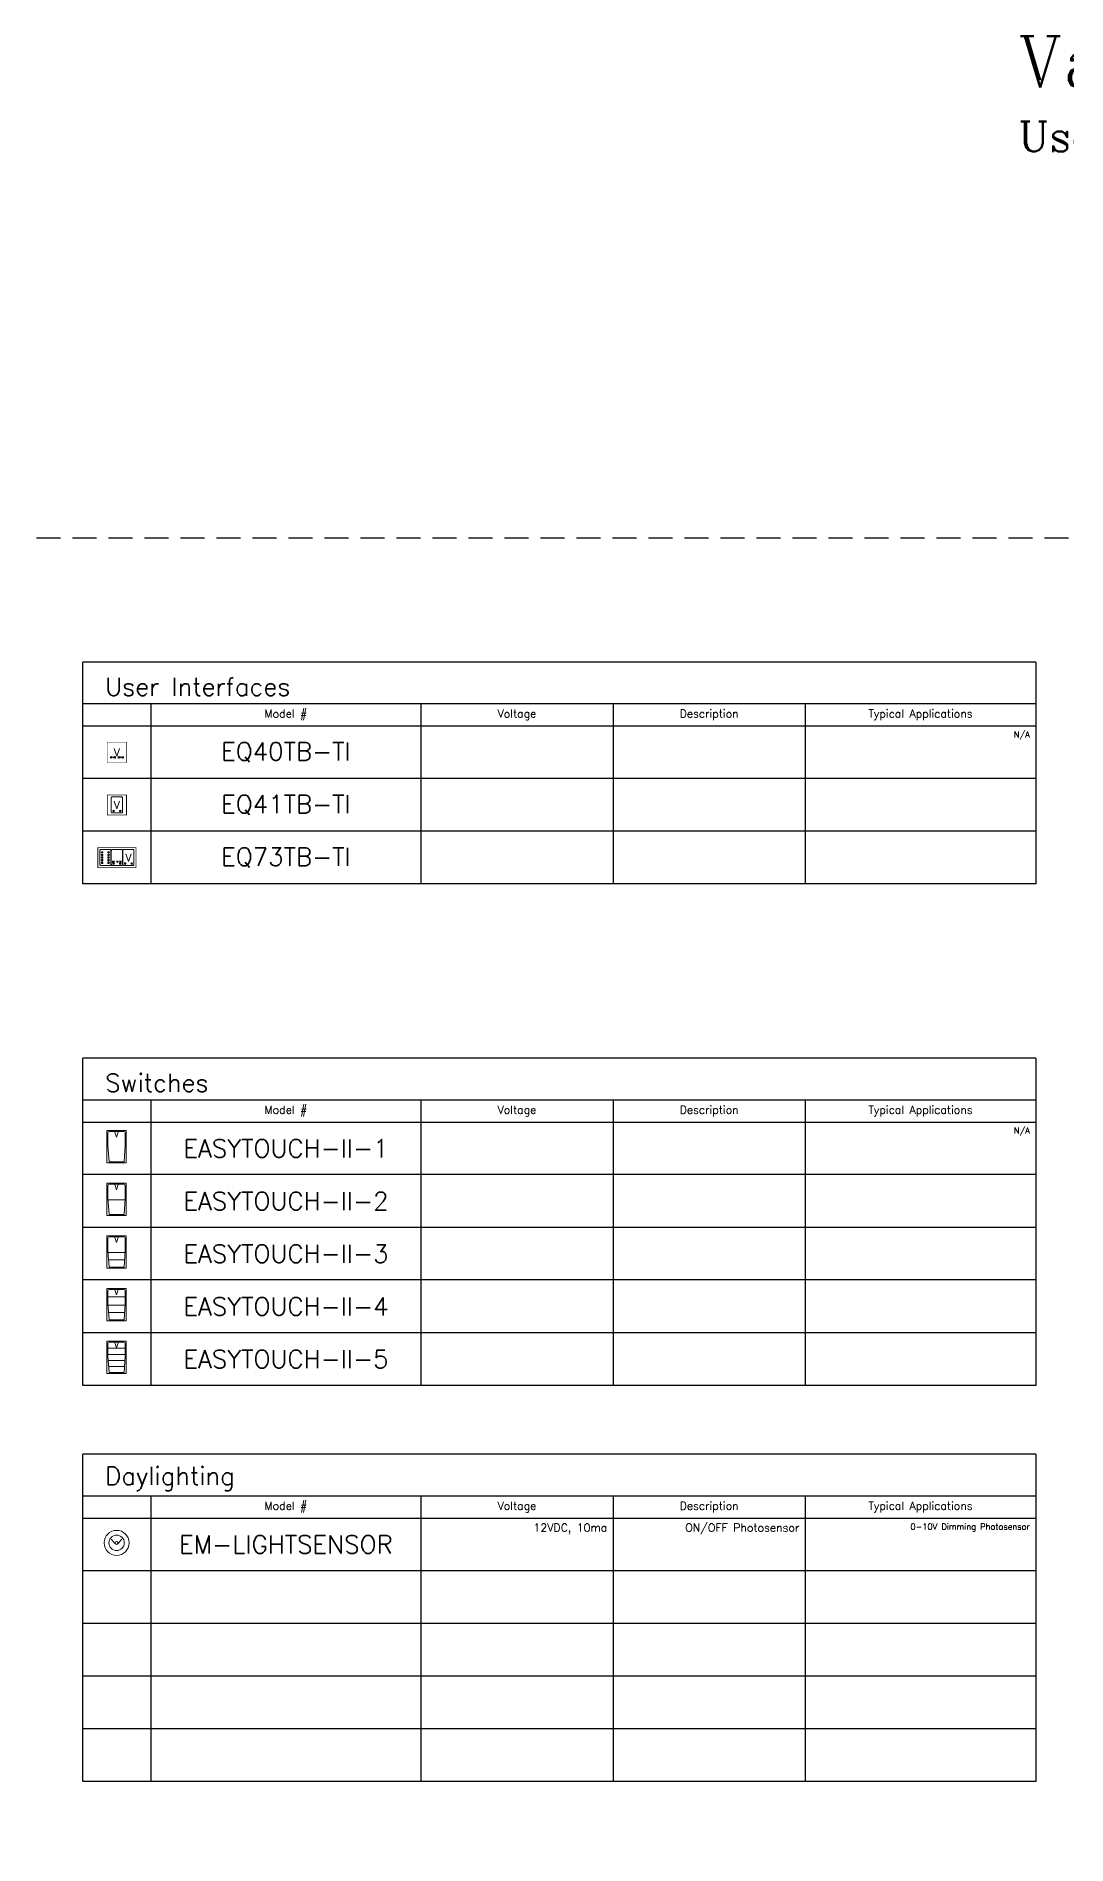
# Model space of a CAD drawing. Header units: inches. Extents: x -13775 to 9910, y -4933 to 5507.
# Drawn here: x -5948 to -4918, y 92 to 1900 of the extents above; entities that cross this region are included whole.
import ezdxf
from ezdxf.enums import TextEntityAlignment as Align

# ---------------------------------------------------------------- set-up
doc = ezdxf.new("R2010")
doc.units = ezdxf.units.IN
doc.header["$LTSCALE"] = 48
doc.header["$MEASUREMENT"] = 0
doc.linetypes.add('DASHED', pattern=[0.75, 0.5, -0.25])
doc.layers.add('Boxes', color=7, linetype='Continuous')
doc.layers.add('Text', color=7, linetype='Continuous')
doc.layers.add('WATTSTOPPER', color=160, linetype='Continuous', lineweight=0)
doc.styles.add('ROMANC', font='COMPLEX.SHX')
doc.styles.add('ROMANS', font='ROMANS')
doc.styles.add('WSNotes', font='complex.shx', dxfattribs={"height": 18})

# ---------------------------------------------------------------- blocks, each defined once
blk = doc.blocks.new('EQ40TB-TI')
at = {"flags": 1}
for tag, p, height, style in [('VMAIN', (30.8, 9.2), 6, 'ROMANC'), ('VSECONDARY', (30.8, 2), 6, 'ROMANC'), ('VAUXILIARY', (30.8, -5.1), 6, 'ROMANC'), ('ROOMID', (30.8, -17.4), 10.6, 'WSNotes'), ('VSTATIONBUS', (30.6, -25.3), 6, 'ROMANC'), ('VSTATIONBUSPOSITION', (30.6, -32.5), 6, 'ROMANC')]:
    blk.add_attdef(tag, p, '', height=height, dxfattribs=dict(at, style=style))
at = {"linetype": 'Continuous'}
blk.add_wipeout([(9.6, 10), (9.6, -10), (-9.6, -10), (-9.6, 10)], dxfattribs=at)
at = {"linetype": 'Continuous', "const_width": 0.75}
blk.add_lwpolyline([(-9.6, 10), (9.6, 10), (9.6, -10), (-9.6, -10)], close=True, dxfattribs=at)
at = {"linetype": 'Continuous'}
blk.add_wipeout([(-9.6, 10), (9.6, 10), (9.6, -10), (-9.6, -10)], dxfattribs=at)
for p, q in [((-4.9, -4.2), (-6.5, -5)), ((-6.5, -4.2), (-6.5, -5.8)), ((-4.9, -5.8), (-6.5, -5)), ((-4.9, -5.8), (-4.9, -4.2)), ((-2.5, -4.2), (-4.1, -5)), ((-2.5, -5.8), (-4.1, -5)), ((-1.4, -4.2), (-3, -5)), ((-1.4, -5.8), (-3, -5)), ((-1.4, -5.8), (-1.4, -4.2)), ((1.4, -5.8), (1.4, -4.2)), ((1.4, -4.2), (3, -5)), ((1.4, -5.8), (3, -5)), ((2.5, -4.2), (4.1, -5)), ((2.5, -5.8), (4.1, -5)), ((4.9, -5.8), (4.9, -4.2)), ((4.9, -4.2), (6.5, -5)), ((4.9, -5.8), (6.5, -5)), ((6.5, -4.2), (6.5, -5.8))]:
    blk.add_line(p, q)
at = {"style": 'ROMANC'}
blk.add_text('V', height=7.51, dxfattribs=at).set_placement((0, 0), align=Align.MIDDLE_CENTER)
for tag, p in [('PANELID', (-32.2, -17.4)), ('PAIR', (7, -17.6))]:
    blk.add_attdef(tag, p, '', height=6, dxfattribs=at)
blk.add_attdef('CIRCUIT', text='', height=6, dxfattribs=at).set_placement((-14.7, -18.6), align=Align.TOP_CENTER)
blk = doc.blocks.new('EQ41TB-TI')
at = {"flags": 1}
for tag, p, height, style in [('VMAIN', (30.8, 9.2), 6, 'ROMANC'), ('VSECONDARY', (30.8, 2), 6, 'ROMANC'), ('VAUXILIARY', (30.8, -5.1), 6, 'ROMANC'), ('ROOMID', (30.8, -17.4), 10.6, 'WSNotes'), ('VSTATIONBUS', (30.6, -25.3), 6, 'ROMANC'), ('VSTATIONBUSPOSITION', (30.6, -32.5), 6, 'ROMANC')]:
    blk.add_attdef(tag, p, '', height=height, dxfattribs=dict(at, style=style))
at = {"linetype": 'Continuous'}
blk.add_wipeout([(9.6, -10), (-9.6, -10), (-9.6, 10), (9.6, 10)], dxfattribs=at)
at = {"linetype": 'Continuous', "const_width": 0.75}
blk.add_lwpolyline([(-9.6, 10), (9.6, 10), (9.6, -10), (-9.6, -10)], close=True, dxfattribs=at)
at = {"linetype": 'Continuous'}
blk.add_lwpolyline([(-4.6, 8), (4.6, 8, -0.414214), (5.6, 7), (5.6, -7, -0.414214), (4.6, -8), (-4.6, -8, -0.414214), (-5.6, -7), (-5.6, 7, -0.414214)], format="xyb", close=True, dxfattribs=at)
for points in [[(-2.7, -6), (-3.3, -6), (-3.8, -6)], [(3.8, -6), (3.3, -6), (2.7, -6)], [(3.3, -6.6), (3.3, -6), (3.3, -5.5)]]:
    blk.add_lwpolyline(points)
for centre in [(-3.3, -6), (3.3, -6)]:
    blk.add_circle(centre, 0.844)
at = {"style": 'ROMANC'}
blk.add_text('V', height=7.51, dxfattribs=at).set_placement((0, 0), align=Align.MIDDLE_CENTER)
for tag, p in [('PANELID', (-32.2, -17.4)), ('PAIR', (7, -17.6))]:
    blk.add_attdef(tag, p, '', height=6, dxfattribs=at)
blk.add_attdef('CIRCUIT', text='', height=6, dxfattribs=at).set_placement((-14.7, -18.6), align=Align.TOP_CENTER)
blk = doc.blocks.new('EQ73TB-TI')
at = {"style": 'ROMANC', "flags": 1}
for tag, p in [('VSTATIONBUS', (20.1, -25.3)), ('VSTATIONBUSPOSITION', (20.1, -32.5))]:
    blk.add_attdef(tag, p, '', height=6, dxfattribs=at)
at = {"linetype": 'Continuous'}
blk.add_wipeout([(0, -10), (-19.1, -10), (-19.1, 10), (19.1, 10), (19.1, -10)], dxfattribs=at)
for p, q in [((-2.8, -3.2), (-4.4, -4)), ((-4.4, -3.2), (-4.4, -4.8)), ((-2.8, -4.8), (-4.4, -4)), ((-2.8, -4.8), (-2.8, -3.2)), ((0, -4.8), (0, -3.2)), ((0, -3.2), (1.6, -4)), ((0, -4.8), (1.6, -4)), ((2.8, -4.8), (2.8, -3.2)), ((2.8, -3.2), (4.4, -4)), ((2.8, -4.8), (4.4, -4)), ((4.4, -3.2), (4.4, -4.8))]:
    blk.add_line(p, q)
at = {"linetype": 'Continuous', "const_width": 0.75}
blk.add_lwpolyline([(-19.1, -10), (-19.1, 10), (0, 10), (19.1, 10), (19.1, -10), (0, -10)], close=True, dxfattribs=at)
at = {"linetype": 'Continuous'}
for points in [[(-16.1, 8), (-7, 8, -0.414214), (-6, 7), (-6, -7, -0.414214), (-7, -8), (-16.1, -8, -0.414214), (-17.1, -7), (-17.1, 7, -0.414214)], [(-4.6, 8), (4.6, 8, -0.414214), (5.6, 7), (5.6, -7, -0.414214), (4.6, -8), (-4.6, -8, -0.414214), (-5.6, -7), (-5.6, 7, -0.414214)], [(7, 8), (16.1, 8, -0.414214), (17.1, 7), (17.1, -7, -0.414214), (16.1, -8), (7, -8, -0.414214), (6, -7), (6, 7, -0.414214)]]:
    blk.add_lwpolyline(points, format="xyb", close=True, dxfattribs=at)
for points in [[(-14.3, 5.2), (-14.8, 5.2), (-15.4, 5.2)], [(-14.3, 2.6), (-14.8, 2.6), (-15.4, 2.6)], [(-14.3, 0), (-14.8, 0), (-15.4, 0)], [(-7.7, 5.2), (-8.3, 5.2), (-8.8, 5.2)], [(-7.7, 2.6), (-8.3, 2.6), (-8.8, 2.6)], [(-7.7, 0), (-8.3, 0), (-8.8, 0)], [(-8.3, 5.7), (-8.3, 5.2), (-8.3, 4.6)], [(-8.3, 2), (-8.3, 2.6), (-8.3, 3.1)], [(-8.3, -0.6), (-8.3, 0), (-8.3, 0.6)], [(-14.3, -2.6), (-14.8, -2.6), (-15.4, -2.6)], [(-14.3, -5.2), (-14.8, -5.2), (-15.4, -5.2)], [(-7.7, -2.6), (-8.3, -2.6), (-8.8, -2.6)], [(-7.7, -5.2), (-8.3, -5.2), (-8.8, -5.2)], [(-8.3, -2), (-8.3, -2.6), (-8.3, -3.1)], [(-8.3, -5.7), (-8.3, -5.2), (-8.3, -4.6)], [(-2.7, -6), (-3.3, -6), (-3.8, -6)], [(3.8, -6), (3.3, -6), (2.7, -6)], [(3.3, -6.6), (3.3, -6), (3.3, -5.5)], [(8.8, -6), (8.3, -6), (7.7, -6)], [(15.4, -6), (14.8, -6), (14.3, -6)], [(14.8, -6.6), (14.8, -6), (14.8, -5.5)]]:
    blk.add_lwpolyline(points)
for centre in [(-14.8, 5.2), (-14.8, 2.6), (-14.8, 0), (-8.3, 5.2), (-8.3, 2.6), (-8.3, 0), (-14.8, -2.6), (-14.8, -5.2), (-8.3, -2.6), (-8.3, -5.2), (-3.3, -6), (3.3, -6), (8.3, -6), (14.8, -6)]:
    blk.add_circle(centre, 0.844)
at = {"style": 'ROMANC'}
blk.add_text('V', height=7.51, dxfattribs=at).set_placement((11.6, 0), align=Align.MIDDLE_CENTER)
at = {"flags": 1}
for tag, p, height, style in [('VMAIN', (20.3, 9.2), 6, 'ROMANC'), ('VSECONDARY', (20.3, 2), 6, 'ROMANC'), ('VAUXILIARY', (20.3, -5.1), 6, 'ROMANC'), ('ROOMID', (20.3, -17.4), 10.6, 'WSNotes')]:
    blk.add_attdef(tag, p, '', height=height, dxfattribs=dict(at, style=style))
at = {"style": 'ROMANC'}
for tag, p in [('PANELID', (-42.7, -17.4)), ('PAIR', (-3.5, -17.6))]:
    blk.add_attdef(tag, p, '', height=6, dxfattribs=at)
blk.add_attdef('CIRCUIT', text='', height=6, dxfattribs=at).set_placement((-25.2, -18.6), align=Align.TOP_CENTER)
blk = doc.blocks.new('EASYTOUCH-II-3')
at = {"style": 'ROMANC', "flags": 1}
blk.add_attdef('VMAIN', (10.8, 27.3), '', height=6, dxfattribs=at)
blk.add_wipeout([(-9.6, -16.2), (9.6, -16.2), (9.6, 16.2), (-9.6, 16.2)])
at = {"lineweight": 0}
for p, q in [((-8.6, 14.2), (-8.6, 1.3)), ((7.6, 15.2), (-7.6, 15.2)), ((8.6, 1.3), (8.6, 14.2)), ((-7.5, -15.2), (7.5, -15.2))]:
    blk.add_line(p, q, dxfattribs=at)
for p, q in [((-7.5, -15.2), (-8.6, 1.3)), ((7.5, -15.2), (8.6, 1.3)), ((8.5, -0.5), (-8.5, -0.5)), ((8, -7.8), (-8, -7.8))]:
    blk.add_line(p, q)
blk.add_lwpolyline([(-9.6, -16.2), (9.6, -16.2), (9.6, 16.2), (-9.6, 16.2)], close=True, dxfattribs=at)
for centre, start, end in [((-7.6, 14.2), 90, 180), ((7.6, 14.2), 0, 90)]:
    blk.add_arc(centre, 1, start, end, dxfattribs=at)
at = {"style": 'ROMANC'}
blk.add_text('V', height=5, dxfattribs=at).set_placement((0, 12.2), align=Align.MIDDLE_CENTER)
at = {"flags": 1}
for tag, p, height, style in [('VSECONDARY', (10.8, 20.1), 6, 'ROMANC'), ('VAUXILIARY', (10.8, 12.9), 6, 'ROMANC'), ('ROOMID', (10.8, 0.7), 10.6, 'WSNotes'), ('VSTATIONBUS', (10.6, -7.2), 6, 'ROMANC'), ('VSTATIONBUSPOSITION', (10.6, -14.4), 6, 'ROMANC')]:
    blk.add_attdef(tag, p, '', height=height, dxfattribs=dict(at, style=style))
at = {"style": 'ROMANC'}
for tag, p in [('PANELID', (-32.2, -23.4)), ('PAIR', (7, -23.6))]:
    blk.add_attdef(tag, p, '', height=6, dxfattribs=at)
blk.add_attdef('CIRCUIT', text='', height=6, dxfattribs=at).set_placement((-14.7, -24.6), align=Align.TOP_CENTER)
blk = doc.blocks.new('EASYTOUCH-II-2')
at = {"style": 'ROMANC', "flags": 1}
blk.add_attdef('VMAIN', (10.8, 27.3), '', height=6, dxfattribs=at)
blk.add_wipeout([(-9.6, -16.2), (9.6, -16.2), (9.6, 16.2), (-9.6, 16.2)])
at = {"lineweight": 0}
for p, q in [((-8.6, 14.2), (-8.6, 1.3)), ((7.6, 15.2), (-7.6, 15.2)), ((8.6, 1.3), (8.6, 14.2)), ((-7.5, -15.2), (7.5, -15.2))]:
    blk.add_line(p, q, dxfattribs=at)
for p, q in [((-7.5, -15.2), (-8.6, 1.3)), ((7.5, -15.2), (8.6, 1.3)), ((8.5, -0.5), (-8.5, -0.5))]:
    blk.add_line(p, q)
blk.add_lwpolyline([(-9.6, -16.2), (9.6, -16.2), (9.6, 16.2), (-9.6, 16.2)], close=True, dxfattribs=at)
for centre, start, end in [((-7.6, 14.2), 90, 180), ((7.6, 14.2), 0, 90)]:
    blk.add_arc(centre, 1, start, end, dxfattribs=at)
at = {"style": 'ROMANC'}
blk.add_text('V', height=5, dxfattribs=at).set_placement((0, 12.2), align=Align.MIDDLE_CENTER)
at = {"flags": 1}
for tag, p, height, style in [('VSECONDARY', (10.8, 20.1), 6, 'ROMANC'), ('VAUXILIARY', (10.8, 12.9), 6, 'ROMANC'), ('ROOMID', (10.8, 0.7), 10.6, 'WSNotes'), ('VSTATIONBUS', (10.6, -7.2), 6, 'ROMANC'), ('VSTATIONBUSPOSITION', (10.6, -14.4), 6, 'ROMANC')]:
    blk.add_attdef(tag, p, '', height=height, dxfattribs=dict(at, style=style))
at = {"style": 'ROMANC'}
for tag, p in [('PANELID', (-32.2, -23.4)), ('PAIR', (7, -23.6))]:
    blk.add_attdef(tag, p, '', height=6, dxfattribs=at)
blk.add_attdef('CIRCUIT', text='', height=6, dxfattribs=at).set_placement((-14.7, -24.6), align=Align.TOP_CENTER)
blk = doc.blocks.new('EASYTOUCH-II-1')
at = {"style": 'ROMANC', "flags": 1}
blk.add_attdef('VMAIN', (10.8, 27.3), '', height=6, dxfattribs=at)
blk.add_wipeout([(-9.6, -16.2), (9.6, -16.2), (9.6, 16.2), (-9.6, 16.2)])
at = {"lineweight": 0}
for p, q in [((-8.6, 14.2), (-8.6, 1.3)), ((7.6, 15.2), (-7.6, 15.2)), ((8.6, 1.3), (8.6, 14.2)), ((-7.5, -15.2), (7.5, -15.2))]:
    blk.add_line(p, q, dxfattribs=at)
for p, q in [((-7.5, -15.2), (-8.6, 1.3)), ((7.5, -15.2), (8.6, 1.3))]:
    blk.add_line(p, q)
blk.add_lwpolyline([(-9.6, -16.2), (9.6, -16.2), (9.6, 16.2), (-9.6, 16.2)], close=True, dxfattribs=at)
for centre, start, end in [((-7.6, 14.2), 90, 180), ((7.6, 14.2), 0, 90)]:
    blk.add_arc(centre, 1, start, end, dxfattribs=at)
at = {"style": 'ROMANC'}
blk.add_text('V', height=5, dxfattribs=at).set_placement((0, 12.2), align=Align.MIDDLE_CENTER)
at = {"flags": 1}
for tag, p, height, style in [('VSECONDARY', (10.8, 20.1), 6, 'ROMANC'), ('VAUXILIARY', (10.8, 12.9), 6, 'ROMANC'), ('ROOMID', (10.8, 0.7), 10.6, 'WSNotes'), ('VSTATIONBUS', (10.6, -7.2), 6, 'ROMANC'), ('VSTATIONBUSPOSITION', (10.6, -14.4), 6, 'ROMANC')]:
    blk.add_attdef(tag, p, '', height=height, dxfattribs=dict(at, style=style))
at = {"style": 'ROMANC'}
for tag, p in [('PANELID', (-32.2, -23.4)), ('PAIR', (7, -23.6))]:
    blk.add_attdef(tag, p, '', height=6, dxfattribs=at)
blk.add_attdef('CIRCUIT', text='', height=6, dxfattribs=at).set_placement((-14.7, -24.6), align=Align.TOP_CENTER)
blk = doc.blocks.new('EASYTOUCH-II-4')
at = {"style": 'ROMANC', "flags": 1}
blk.add_attdef('VMAIN', (10.8, 27.3), '', height=6, dxfattribs=at)
blk.add_wipeout([(-9.6, -16.2), (9.6, -16.2), (9.6, 16.2), (-9.6, 16.2)])
at = {"lineweight": 0}
for p, q in [((-8.6, 14.2), (-8.6, 1.3)), ((7.6, 15.2), (-7.6, 15.2)), ((8.6, 1.3), (8.6, 14.2)), ((-7.5, -15.2), (7.5, -15.2))]:
    blk.add_line(p, q, dxfattribs=at)
for p, q in [((8.6, 7.7), (-8.6, 7.7)), ((-7.5, -15.2), (-8.6, 1.3)), ((7.5, -15.2), (8.6, 1.3)), ((8.5, -0.5), (-8.5, -0.5)), ((8, -7.8), (-8, -7.8))]:
    blk.add_line(p, q)
blk.add_lwpolyline([(-9.6, -16.2), (9.6, -16.2), (9.6, 16.2), (-9.6, 16.2)], close=True, dxfattribs=at)
for centre, start, end in [((-7.6, 14.2), 90, 180), ((7.6, 14.2), 0, 90)]:
    blk.add_arc(centre, 1, start, end, dxfattribs=at)
at = {"style": 'ROMANC'}
blk.add_text('V', height=5, dxfattribs=at).set_placement((0, 12.2), align=Align.MIDDLE_CENTER)
at = {"flags": 1}
for tag, p, height, style in [('VSECONDARY', (10.8, 20.1), 6, 'ROMANC'), ('VAUXILIARY', (10.8, 12.9), 6, 'ROMANC'), ('ROOMID', (10.8, 0.7), 10.6, 'WSNotes'), ('VSTATIONBUS', (10.6, -7.2), 6, 'ROMANC'), ('VSTATIONBUSPOSITION', (10.6, -14.4), 6, 'ROMANC')]:
    blk.add_attdef(tag, p, '', height=height, dxfattribs=dict(at, style=style))
at = {"style": 'ROMANC'}
for tag, p in [('PANELID', (-32.2, -23.4)), ('PAIR', (7, -23.6))]:
    blk.add_attdef(tag, p, '', height=6, dxfattribs=at)
blk.add_attdef('CIRCUIT', text='', height=6, dxfattribs=at).set_placement((-14.7, -24.6), align=Align.TOP_CENTER)
blk = doc.blocks.new('EASYTOUCH-II-5')
at = {"style": 'ROMANC', "flags": 1}
blk.add_attdef('VMAIN', (10.8, 27.3), '', height=6, dxfattribs=at)
blk.add_wipeout([(-9.6, -16.2), (9.6, -16.2), (9.6, 16.2), (-9.6, 16.2)])
at = {"lineweight": 0}
for p, q in [((-8.6, 14.2), (-8.6, 1.3)), ((7.6, 15.2), (-7.6, 15.2)), ((8.6, 1.3), (8.6, 14.2)), ((-7.5, -15.2), (7.5, -15.2))]:
    blk.add_line(p, q, dxfattribs=at)
for p, q in [((8.6, 9.1), (-8.6, 9.1)), ((8.6, 3), (-8.6, 3)), ((-7.5, -15.2), (-8.6, 1.3)), ((7.5, -15.2), (8.6, 1.3)), ((8.3, -3), (-8.3, -3)), ((7.9, -9.1), (-7.9, -9.1))]:
    blk.add_line(p, q)
blk.add_lwpolyline([(-9.6, -16.2), (9.6, -16.2), (9.6, 16.2), (-9.6, 16.2)], close=True, dxfattribs=at)
for centre, start, end in [((-7.6, 14.2), 90, 180), ((7.6, 14.2), 0, 90)]:
    blk.add_arc(centre, 1, start, end, dxfattribs=at)
at = {"style": 'ROMANC'}
blk.add_text('V', height=5, dxfattribs=at).set_placement((0, 12.2), align=Align.MIDDLE_CENTER)
at = {"flags": 1}
for tag, p, height, style in [('VSECONDARY', (10.8, 20.1), 6, 'ROMANC'), ('VAUXILIARY', (10.8, 12.9), 6, 'ROMANC'), ('ROOMID', (10.8, 0.7), 10.6, 'WSNotes'), ('VSTATIONBUS', (10.6, -7.2), 6, 'ROMANC'), ('VSTATIONBUSPOSITION', (10.6, -14.4), 6, 'ROMANC')]:
    blk.add_attdef(tag, p, '', height=height, dxfattribs=dict(at, style=style))
at = {"style": 'ROMANC'}
for tag, p in [('PANELID', (-32.2, -23.4)), ('PAIR', (7, -23.6))]:
    blk.add_attdef(tag, p, '', height=6, dxfattribs=at)
blk.add_attdef('CIRCUIT', text='', height=6, dxfattribs=at).set_placement((-14.7, -24.6), align=Align.TOP_CENTER)
blk = doc.blocks.new('EM-LIGHTSENSOR')
at = {"style": 'ROMANC', "flags": 1}
for tag, p in [('VMAIN', (18, 28.8)), ('VSECONDARY', (18, 21.6))]:
    blk.add_attdef(tag, p, '', height=6, dxfattribs=at)
at = {"style": 'ROMANC'}
blk.add_attdef('CIRCUIT', text='', height=6, dxfattribs=at).set_placement((-7.5, -23.1), align=Align.TOP_CENTER)
blk.add_wipeout([(0, 12.5), (-8.8, 8.8), (-12.5, 0), (-8.8, -8.8), (0, -12.5), (8.8, -8.8), (12.5, 0), (8.8, 8.8)])
for radius in [12.5, 7.72, 1.51]:
    blk.add_circle((0, 0), radius)
for centre, start, end in [((16.4, 18.5), 214.0745, 228.0122), ((-16.4, 18.5), 311.9878, 325.9255)]:
    blk.add_arc(centre, 26.2, start, end)
at = {"flags": 1}
for tag, p, height, style in [('VAUXILIARY', (18, 14.4), 6, 'ROMANC'), ('VSTATIONBUS', (17.8, -5.7), 6, 'ROMANC'), ('ROOMID', (18, 2.2), 10.6, 'WSNotes'), ('VSTATIONBUSPOSITION', (17.8, -12.9), 6, 'ROMANC')]:
    blk.add_attdef(tag, p, '', height=height, dxfattribs=dict(at, style=style))
at = {"style": 'ROMANC'}
for tag, p in [('PANELID', (-25, -21.9)), ('PAIR', (14.2, -22.1))]:
    blk.add_attdef(tag, p, '', height=6, dxfattribs=at)

msp = doc.modelspace()

# ---------------------------------------------------------------- linework, layer by layer
at = {"layer": 'Boxes', "color": 2}
for p, q in [((-5833.5, 1232.8), (-5833.5, 1052.9)), ((-5563.6, 1232.8), (-5563.6, 1052.9)), ((-5371.4, 1232.8), (-5371.4, 1052.9)), ((-5179.2, 1232.8), (-5179.2, 1052.9)), ((-5833.5, 836.8), (-5833.5, 551.5)), ((-5563.6, 836.8), (-5563.6, 551.5)), ((-5371.4, 836.8), (-5371.4, 551.5)), ((-5179.2, 836.8), (-5179.2, 551.5)), ((-5833.5, 440.8), (-5833.5, 155.5)), ((-5563.6, 440.8), (-5563.6, 155.5)), ((-5371.4, 440.8), (-5371.4, 155.5)), ((-5179.2, 440.8), (-5179.2, 155.5))]:
    msp.add_line(p, q, dxfattribs=at)
at = {"layer": 'Boxes', "color": 1, "linetype": 'DASHED'}
msp.add_lwpolyline([(-7856, 1399), (-3259.2, 1399), (-3259.2, -888.3), (-7856, -888.3)], close=True, dxfattribs=at)
at = {"layer": 'Boxes', "color": 2}
for points in [[(-4948.8, 1274.6), (-5901.5, 1274.6)], [(-4948.8, 1274.6), (-4948.8, 1052.9), (-5901.5, 1052.9), (-5901.5, 1274.6)], [(-4948.8, 1232.8), (-5901.5, 1232.8)], [(-5901.5, 1210.8), (-4948.8, 1210.8)], [(-4948.8, 1158.2), (-5901.5, 1158.2)], [(-4948.8, 1105.5), (-5901.5, 1105.5)], [(-4948.8, 878.6), (-5901.5, 878.6)], [(-4948.8, 878.6), (-4948.8, 551.5), (-5901.5, 551.5), (-5901.5, 878.6)], [(-4948.8, 836.8), (-5901.5, 836.8)], [(-4948.8, 762.2), (-5901.5, 762.2)], [(-4948.8, 709.5), (-5901.5, 709.5)], [(-4948.8, 656.9), (-5901.5, 656.9)], [(-4948.8, 604.2), (-5901.5, 604.2)], [(-4948.8, 482.6), (-5901.5, 482.6)], [(-4948.8, 482.6), (-4948.8, 155.5), (-5901.5, 155.5), (-5901.5, 482.6)], [(-4948.8, 440.8), (-5901.5, 440.8)], [(-5901.5, 418.8), (-4948.8, 418.8)], [(-4948.8, 366.2), (-5901.5, 366.2)], [(-4948.8, 313.5), (-5901.5, 313.5)], [(-4948.8, 260.9), (-5901.5, 260.9)], [(-4948.8, 208.2), (-5901.5, 208.2)]]:
    msp.add_lwpolyline(points, dxfattribs=at)

# ---------------------------------------------------------------- texts
at = {"layer": 'Text', "insert": (-4966.2, 1900.4), "char_height": 51.25, "attachment_point": 1, "style": 'ROMANC'}
msp.add_mtext_dynamic_manual_height_columns('Vantage Standards\\P{\\H0.58537x;Use V- prefix on all Vantage blocks names (inside of AutoCAD only) to group them in data extractions}', width=8143.024, gutter_width=1025, heights=[0], dxfattribs=at)
at = {"layer": 'Text', "color": 2, "style": 'ROMANS'}
for s, insert, char_height, attachment_point in [('User Interfaces', (-5879.2, 1250), 18, 4), ('Model #', (-5698.6, 1221.8), 8, 5), ('Voltage', (-5467.5, 1221.8), 8, 5), ('Description', (-5275.3, 1221.8), 8, 5), ('Typical Applications', (-5064, 1221.8), 8, 5), ('EQ40TB-TI', (-5698.5, 1184.5), 18, 5), ('N/A', (-4954.7, 1205.3), 6, 3), ('EQ41TB-TI', (-5698.5, 1131.8), 18, 5), ('EQ73TB-TI', (-5698.5, 1079.2), 18, 5), ('Switches', (-5879.2, 854), 18, 4), ('Model #', (-5698.6, 825.8), 8, 5), ('Voltage', (-5467.5, 825.8), 8, 5), ('Description', (-5275.3, 825.8), 8, 5), ('Typical Applications', (-5064, 825.8), 8, 5), ('EASYTOUCH-II-1', (-5698.5, 788.5), 18, 5), ('N/A', (-4954.7, 809.3), 6, 3), ('EASYTOUCH-II-2', (-5698.5, 735.8), 18, 5), ('EASYTOUCH-II-3', (-5698.5, 683.2), 18, 5), ('EASYTOUCH-II-4', (-5698.5, 630.5), 18, 5), ('EASYTOUCH-II-5', (-5698.5, 577.9), 18, 5), ('Daylighting', (-5879.2, 458), 18, 4), ('Model #', (-5698.6, 429.8), 8, 5), ('Voltage', (-5467.5, 429.8), 8, 5), ('Description', (-5275.3, 429.8), 8, 5), ('Typical Applications', (-5064, 429.8), 8, 5), ('EM-LIGHTSENSOR', (-5698.5, 392.5), 18, 5), ('12VDC, 10ma', (-5377.2, 413.3), 8, 3), ('ON/OFF Photosensor', (-5185.1, 413.3), 8, 3), ('0-10V Dimming Photosensor', (-4954.7, 413.3), 6, 3)]:
    msp.add_mtext(s, dxfattribs=dict(at, insert=insert, char_height=char_height, attachment_point=attachment_point))

# ---------------------------------------------------------------- next in the draw order: block references
at = {"layer": 'WATTSTOPPER'}
for name, p in [('EQ40TB-TI', (-5867.5, 1184.5)), ('EQ41TB-TI', (-5867.5, 1131.8)), ('EQ73TB-TI', (-5867.5, 1079.2)), ('EASYTOUCH-II-1', (-5867.8, 790.1)), ('EASYTOUCH-II-2', (-5867.8, 737.5)), ('EASYTOUCH-II-3', (-5867.8, 684.8)), ('EASYTOUCH-II-4', (-5867.8, 632.2)), ('EASYTOUCH-II-5', (-5867.8, 579.5)), ('EM-LIGHTSENSOR', (-5867.8, 394.1))]:
    msp.add_blockref(name, p, dxfattribs=at)

# ---------------------------------------------------------------- next in the draw order: linework, layer by layer
at = {"layer": 'Boxes', "color": 2}
msp.add_lwpolyline([(-5901.5, 814.8), (-4948.8, 814.8)], dxfattribs=at)

doc.saveas('drawing.dxf')
